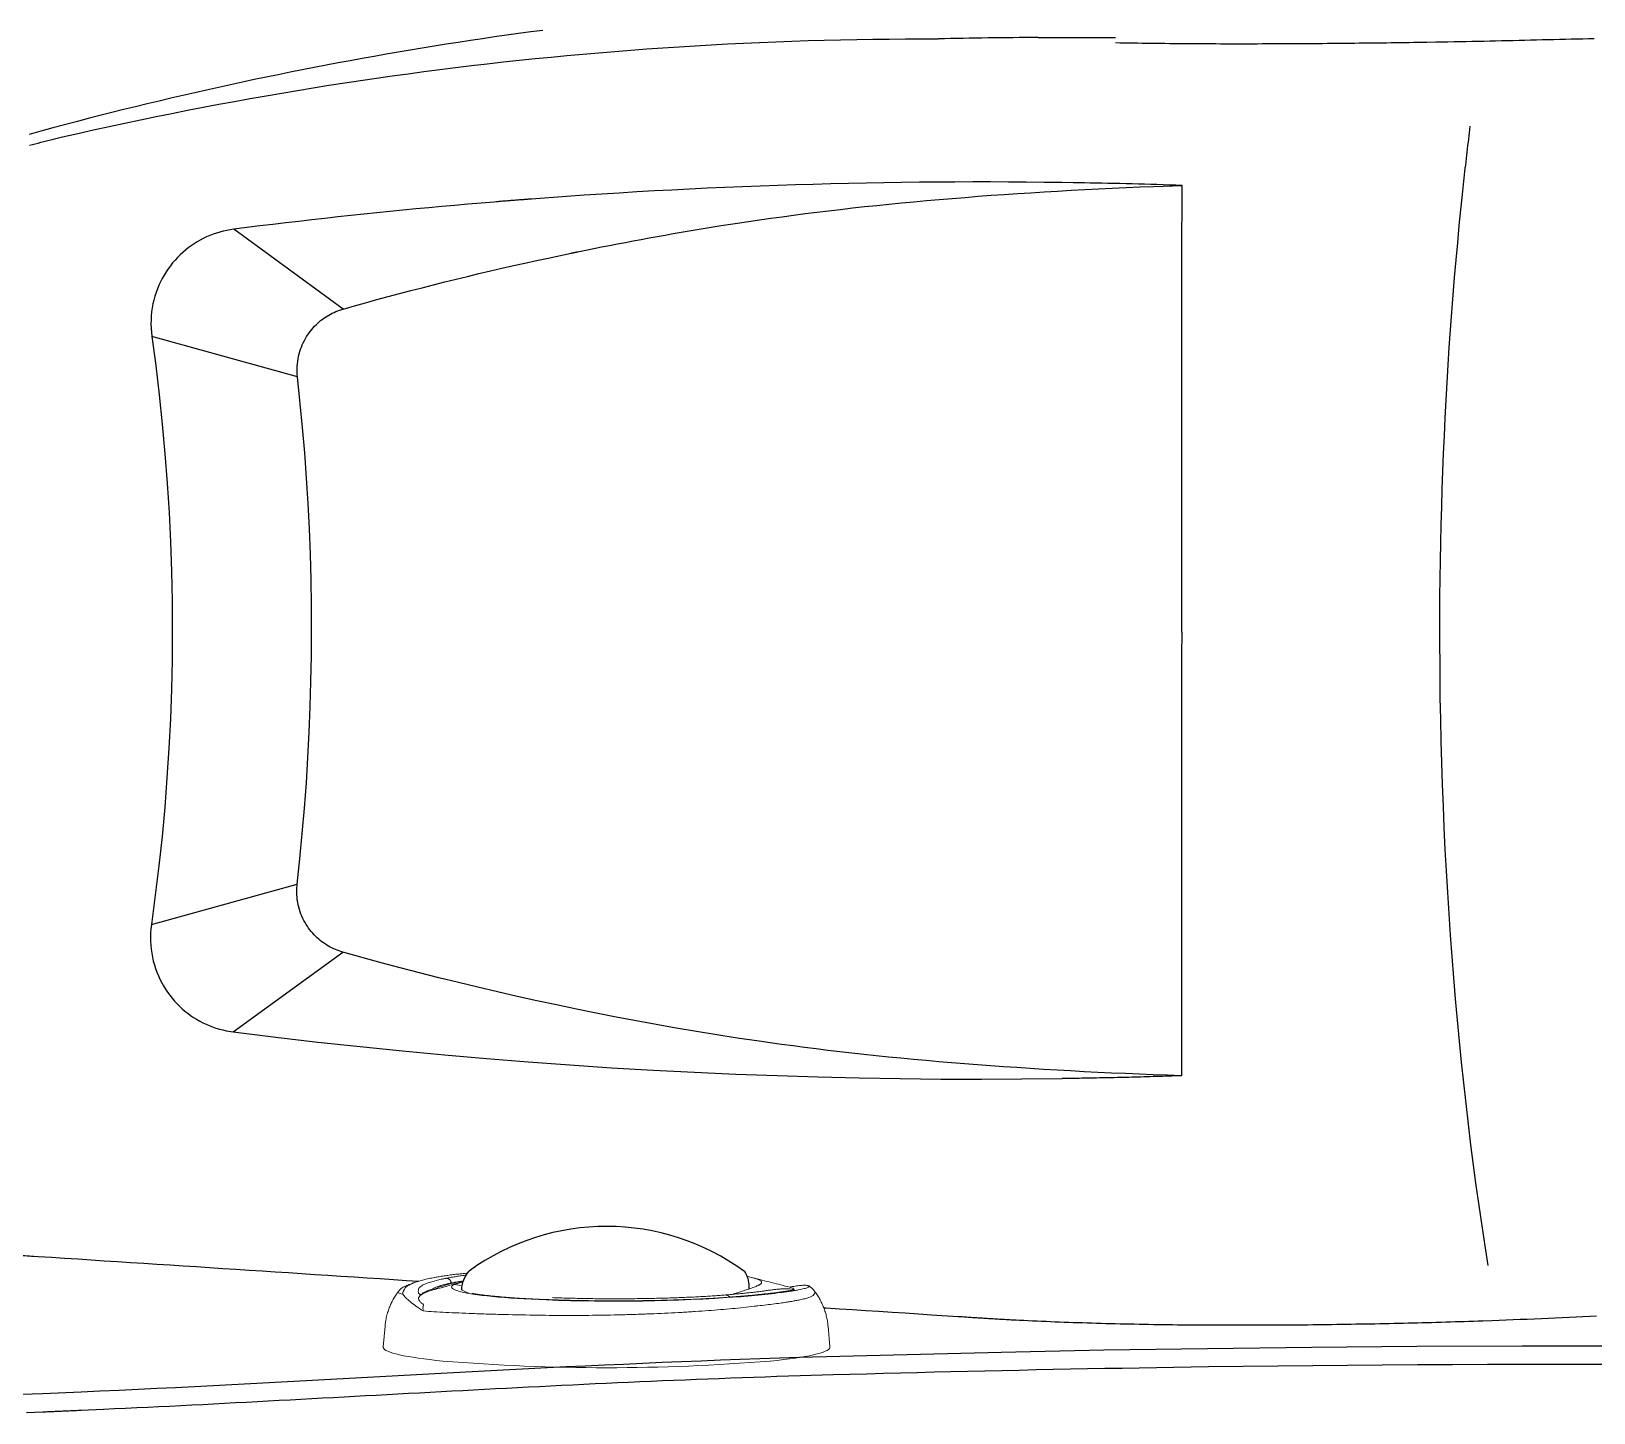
# Model space of a CAD drawing. Extents: x 941 to 1034, y 781 to 934.
# Drawn here: x 970.33 to 995.07, y 812.85 to 834.72 of the extents above; entities that cross this region are included whole.
import ezdxf

# ---------------------------------------------------------------- set-up
doc = ezdxf.new("R2010")
doc.units = 0
doc.header["$MEASUREMENT"] = 0
doc.linetypes.add('SLD-Solid', pattern=[0])
doc.layers.add('1', color=4, linetype='Continuous')
doc.layers.add('DIM', color=3, linetype='Continuous')

# ---------------------------------------------------------------- blocks, each defined once
blk = doc.blocks.new('LL VIEW')
at = {"layer": '1', "color": 3, "linetype": 'SLD-Solid', "lineweight": 15}
for p, q in [((-2.547, 1.415), (-2.55, 1.414)), ((-2.454, 1.344), (-2.455, 1.345)), ((-2.377, 1.332), (-2.37, 1.333)), ((-2.363, 1.354), (-2.367, 1.353)), ((-0.938, 1.079), (-0.942, 1.079)), ((-0.85, 1.11), (-0.854, 1.11)), ((1.886, 1.152), (1.884, 1.152)), ((1.912, 1.147), (1.962, 1.119)), ((3.281, 1.226), (3.282, 1.225))]:
    blk.add_line(p, q, dxfattribs=at)
at = {"layer": '1', "color": 4, "linetype": 'SLD-Solid', "lineweight": 15}
for p, q in [((-3.508, 0.659), (-3.537, 0.329)), ((3.537, 0.329), (3.508, 0.659))]:
    blk.add_line(p, q, dxfattribs=at)
at = {"layer": '1', "color": 4}
for points in [[(-2.292, 1.237, -0.180906), (-2.175, 1.531)], [(2.187, 1.522, -0.13592), (2.255, 1.291, -0.024849), (2.254, 1.246, -0.024849)]]:
    blk.add_lwpolyline(points, format="xyb", dxfattribs=at)
at = {"layer": '1', "color": 3, "linetype": 'SLD-Solid', "lineweight": 15, "flags": 128}
for points in [[(-2.638, 1.397), (-2.781, 1.357), (-2.825, 1.343)], [(-2.536, 1.315), (-2.568, 1.304), (-2.6, 1.294)], [(-0.955, 1.074), (-1.074, 1.079), (-1.19, 1.084), (-1.302, 1.09), (-1.411, 1.097), (-1.516, 1.104), (-1.617, 1.111), (-1.713, 1.119), (-1.804, 1.128), (-1.89, 1.137), (-1.971, 1.146), (-2.046, 1.156), (-2.116, 1.166), (-2.179, 1.176), (-2.236, 1.187), (-2.287, 1.198), (-2.331, 1.209), (-2.369, 1.221), (-2.4, 1.232), (-2.424, 1.244), (-2.442, 1.256), (-2.452, 1.268), (-2.455, 1.28), (-2.452, 1.292), (-2.441, 1.303), (-2.424, 1.315)], [(-2.451, 1.344), (-2.451, 1.344), (-2.451, 1.344)], [(-2.377, 1.315), (-2.361, 1.311), (-2.288, 1.291)], [(-2.29, 1.269), (-2.295, 1.263), (-2.298, 1.252), (-2.295, 1.24), (-2.284, 1.229), (-2.266, 1.217), (-2.242, 1.206), (-2.21, 1.194), (-2.185, 1.187)], [(2.355, 1.414), (2.369, 1.41), (2.4, 1.398), (2.424, 1.386), (2.442, 1.374), (2.452, 1.363), (2.455, 1.351), (2.452, 1.339), (2.441, 1.327), (2.424, 1.315)]]:
    blk.add_lwpolyline(points, dxfattribs=at)
at = {"layer": '1', "color": 4, "linetype": 'SLD-Solid', "lineweight": 15, "flags": 128}
for points in [[(-2.594, 0.106), (-2.7, 0.117), (-2.801, 0.129), (-2.896, 0.141), (-2.985, 0.153), (-3.068, 0.165), (-3.144, 0.178), (-3.214, 0.191), (-3.278, 0.205), (-3.335, 0.219), (-3.385, 0.233), (-3.428, 0.247), (-3.464, 0.261), (-3.493, 0.275), (-3.514, 0.29), (-3.529, 0.305), (-3.536, 0.319), (-3.537, 0.329)], [(3.537, 0.329), (3.536, 0.319), (3.529, 0.305), (3.514, 0.29), (3.493, 0.275), (3.464, 0.261), (3.428, 0.247), (3.385, 0.233), (3.335, 0.219), (3.278, 0.205), (3.214, 0.191), (3.144, 0.178), (3.068, 0.165), (2.985, 0.153), (2.896, 0.141), (2.801, 0.129), (2.7, 0.117), (2.594, 0.106)]]:
    blk.add_lwpolyline(points, dxfattribs=at)
at = {"layer": '1', "color": 4}
blk.add_arc((0, -1.461), 3.699, 53.7545, 126.0152, dxfattribs=at)
at = {"layer": '1', "color": 3, "linetype": 'SLD-Solid', "lineweight": 15}
for centre, radius, start, end in [((-2.754, 1.243), 0.015, 190.61, 249.0521), ((-2.75, 1.244), 0.0151, 190.6552, 245.3671), ((-2.749, 1.245), 0.0157, 193.7589, 247.0196), ((1.781, -0.679), 2.171, 74.6675, 78.1845), ((-2.939, 1.162), 0.00522, 220.4073, 233.2025), ((-2.937, 1.171), 0.0149, 247.2287, 284.3334), ((0.131, 28.617), 27.564, 267.7529, 274.0859)]:
    blk.add_arc(centre, radius, start, end, dxfattribs=at)
at = {"layer": '1', "color": 4, "linetype": 'SLD-Solid', "lineweight": 15}
blk.add_arc((0, 31.714), 31.714, 265.3086, 274.6914, dxfattribs=at)
at = {"layer": '1', "color": 3, "linetype": 'SLD-Solid', "lineweight": 15}
for points, knots in [([(-2.202, 1.498), (-2.207, 1.498), (-2.247, 1.494), (-2.317, 1.487), (-2.408, 1.477), (-2.493, 1.466), (-2.573, 1.454), (-2.65, 1.442), (-2.698, 1.434), (-2.722, 1.429)], [0.1575401, 0.1575401, 0.1575401, 0.1575401, 0.1789395, 0.3258661, 0.4619292, 0.5899503, 0.7258364, 0.8624353, 1, 1, 1, 1]), ([(-3.183, 1.294), (-3.191, 1.29), (-3.209, 1.282), (-3.233, 1.268), (-3.255, 1.252), (-3.274, 1.235), (-3.287, 1.222), (-3.292, 1.214), (-3.292, 1.214)], [0, 0, 0, 0, 0.233319, 0.479451, 0.680045, 0.849318, 0.997047, 1, 1, 1, 1]), ([(-3.211, 1.218), (-3.211, 1.221), (-3.208, 1.237), (-3.192, 1.263), (-3.157, 1.295), (-3.118, 1.314), (-3.1, 1.323)], [0, 0, 0, 0, 0.091232, 0.407251, 0.723303, 1, 1, 1, 1]), ([(-3.158, 1.305), (-3.159, 1.305), (-3.167, 1.302), (-3.173, 1.299), (-3.178, 1.296)], [0, 0, 0, 0, 0.195463, 1, 1, 1, 1]), ([(-3.13, 1.316), (-3.131, 1.316), (-3.14, 1.313), (-3.146, 1.31), (-3.151, 1.307)], [0, 0, 0, 0, 0.044733, 1, 1, 1, 1]), ([(-3.039, 1.349), (-3.061, 1.341), (-3.092, 1.33), (-3.122, 1.319), (-3.13, 1.316)], [0, 0, 0, 0, 0.716675, 1, 1, 1, 1]), ([(-3.1, 1.323), (-3.098, 1.325), (-3.075, 1.337), (-3.015, 1.358), (-2.92, 1.387), (-2.824, 1.41), (-2.754, 1.423), (-2.728, 1.427)], [0, 0, 0, 0, 0.039559, 0.312816, 0.578406, 0.845517, 1, 1, 1, 1]), ([(-2.955, 1.276), (-2.956, 1.274), (-2.969, 1.264), (-2.979, 1.243), (-2.981, 1.221), (-2.982, 1.21)], [0, 0, 0, 0, 0.063018, 0.531466, 1, 1, 1, 1]), ([(-2.825, 1.342), (-2.844, 1.336), (-2.884, 1.323), (-2.927, 1.301), (-2.946, 1.284), (-2.955, 1.276)], [0, 0, 0, 0, 0.309596, 0.679773, 1, 1, 1, 1]), ([(-2.376, 1.333), (-2.449, 1.313), (-2.589, 1.275), (-2.73, 1.237), (-2.797, 1.219)], [0, 0, 0, 0, 0.522925, 1, 1, 1, 1]), ([(-2.765, 1.241), (-2.727, 1.265), (-2.682, 1.285), (-2.578, 1.319), (-2.52, 1.333), (-2.455, 1.344)], [0, 0, 0, 0, 0.5, 0.5, 1, 1, 1, 1]), ([(-2.6, 1.294), (-2.603, 1.293), (-2.622, 1.288), (-2.669, 1.27), (-2.711, 1.251), (-2.735, 1.236), (-2.736, 1.236)], [0, 0, 0, 0, 0.057165, 0.360726, 0.968134, 1, 1, 1, 1]), ([(-2.548, 1.415), (-2.567, 1.412), (-2.598, 1.407), (-2.627, 1.4), (-2.638, 1.397)], [0, 0, 0, 0, 0.611911, 1, 1, 1, 1]), ([(-2.364, 1.353), (-2.364, 1.353), (-2.392, 1.349), (-2.443, 1.338), (-2.505, 1.324), (-2.539, 1.313), (-2.551, 1.309)], [0, 0, 0, 0, 0.008953, 0.418146, 0.792332, 1, 1, 1, 1]), ([(-2.551, 1.31), (-2.55, 1.31), (-2.546, 1.312), (-2.541, 1.313), (-2.536, 1.314)], [0, 0, 0, 0, 0.156106, 1, 1, 1, 1]), ([(-2.548, 1.415), (-2.546, 1.415), (-2.539, 1.417), (-2.526, 1.416), (-2.51, 1.411), (-2.495, 1.403), (-2.482, 1.392), (-2.471, 1.378), (-2.463, 1.362), (-2.46, 1.35), (-2.458, 1.344)], [0, 0, 0, 0, 0.052125, 0.187536, 0.322947, 0.458357, 0.593768, 0.729178, 0.864589, 1, 1, 1, 1]), ([(-2.224, 1.466), (-2.244, 1.464), (-2.291, 1.458), (-2.362, 1.448), (-2.437, 1.436), (-2.498, 1.425), (-2.534, 1.418), (-2.546, 1.415)], [0.4509415, 0.4509415, 0.4509415, 0.4509415, 0.5417985, 0.6661506, 0.7904406, 0.9260244, 1, 1, 1, 1]), ([(-2.454, 1.344), (-2.454, 1.343), (-2.453, 1.341), (-2.452, 1.338), (-2.451, 1.337), (-2.45, 1.336)], [0, 0, 0, 0, 0.353313, 0.708771, 1, 1, 1, 1]), ([(-2.451, 1.344), (-2.43, 1.348), (-2.373, 1.36), (-2.309, 1.37), (-2.267, 1.376)], [0, 0, 0, 0, 0.1641873, 0.439892, 0.439892, 0.439892, 0.439892]), ([(-2.451, 1.344), (-2.451, 1.344), (-2.451, 1.342), (-2.45, 1.339), (-2.448, 1.337), (-2.447, 1.337)], [0, 0, 0, 0, 0.140735, 0.729062, 1, 1, 1, 1]), ([(-2.424, 1.315), (-2.424, 1.315), (-2.424, 1.315), (-2.424, 1.315), (-2.423, 1.315), (-2.423, 1.316), (-2.423, 1.316)], [0, 0, 0, 0, 0.00000021962, 0.00000021962, 0.00000021962, 0.00008066624, 0.00008066624, 0.00008066624, 0.00008066624]), ([(-2.423, 1.316), (-2.421, 1.316), (-2.417, 1.319), (-2.408, 1.323), (-2.396, 1.328), (-2.384, 1.33), (-2.377, 1.332)], [0, 0, 0, 0, 0.133422, 0.400451, 0.667232, 1, 1, 1, 1]), ([(-2.275, 1.351), (-2.29, 1.349), (-2.32, 1.345), (-2.352, 1.34), (-2.368, 1.335), (-2.37, 1.334)], [0.7894342, 0.7894342, 0.7894342, 0.7894342, 0.8774921, 0.9801081, 1, 1, 1, 1]), ([(-2.268, 1.372), (-2.271, 1.371), (-2.299, 1.367), (-2.331, 1.361), (-2.358, 1.355), (-2.363, 1.354)], [0.8118485, 0.8118485, 0.8118485, 0.8118485, 0.8271855, 0.9683455, 1, 1, 1, 1]), ([(-2.363, 1.354), (-2.36, 1.355), (-2.348, 1.357), (-2.331, 1.355), (-2.32, 1.348), (-2.316, 1.345)], [0, 0, 0, 0, 0.220858, 0.749221, 1, 1, 1, 1]), ([(2.423, 1.315), (2.421, 1.314), (2.417, 1.311), (2.408, 1.307), (2.384, 1.295), (2.339, 1.276), (2.261, 1.249), (2.172, 1.219), (2.084, 1.191), (2.019, 1.171), (1.99, 1.162)], [0, 0, 0, 0, 0.025032, 0.075132, 0.125185, 0.325727, 0.526319, 0.697449, 0.86858, 1, 1, 1, 1]), ([(3.211, 1.289), (3.21, 1.286), (3.208, 1.283), (3.2, 1.278), (3.195, 1.275), (3.174, 1.266), (3.155, 1.259), (3.105, 1.246), (3.074, 1.239), (3.019, 1.229), (3, 1.225), (2.957, 1.218), (2.935, 1.215), (2.887, 1.207), (2.862, 1.204), (2.809, 1.196), (2.781, 1.193), (2.693, 1.182), (2.63, 1.174), (2.527, 1.163), (2.492, 1.159), (2.419, 1.152), (2.381, 1.148), (2.323, 1.143), (2.303, 1.141), (2.264, 1.137), (2.243, 1.136), (2.212, 1.133), (2.202, 1.132), (2.181, 1.13), (2.171, 1.129), (2.139, 1.126), (2.118, 1.125), (2.097, 1.123)], [0, 0, 0, 0, 0.0625, 0.0625, 0.125, 0.125, 0.25, 0.25, 0.375, 0.375, 0.4375, 0.4375, 0.5, 0.5, 0.5625, 0.5625, 0.625, 0.625, 0.75, 0.75, 0.8125, 0.8125, 0.875, 0.875, 0.90625, 0.90625, 0.9375, 0.9375, 0.953125, 0.953125, 0.96875, 0.96875, 1, 1, 1, 1]), ([(2.904, 1.276), (2.807, 1.3), (2.61, 1.35), (2.413, 1.4), (2.312, 1.426)], [0, 0, 0, 0, 0.490749, 1, 1, 1, 1]), ([(2.424, 1.315), (2.424, 1.315), (2.424, 1.315), (2.424, 1.315), (2.423, 1.315), (2.423, 1.315), (2.423, 1.315)], [0, 0, 0, 0, 0.00000021962, 0.00000021962, 0.00000021962, 0.00008066624, 0.00008066624, 0.00008066624, 0.00008066624]), ([(2.974, 1.234), (2.971, 1.235), (2.956, 1.24), (2.925, 1.245), (2.88, 1.25), (2.829, 1.251), (2.774, 1.249), (2.714, 1.244), (2.651, 1.237), (2.586, 1.229), (2.54, 1.222), (2.519, 1.218)], [0, 0, 0, 0, 0.030377, 0.146232, 0.280243, 0.41083, 0.535936, 0.65853, 0.77994, 0.898647, 1, 1, 1, 1]), ([(3.169, 1.304), (3.16, 1.305), (3.142, 1.306), (3.111, 1.306), (3.074, 1.303), (3.033, 1.299), (2.988, 1.293), (2.945, 1.286), (2.914, 1.28), (2.901, 1.277)], [0, 0, 0, 0, 0.14494, 0.305104, 0.457406, 0.618415, 0.755962, 0.898611, 1, 1, 1, 1]), ([(2.916, 1.272), (2.913, 1.273), (2.909, 1.274), (2.906, 1.275), (2.904, 1.275)], [0, 0, 0, 0, 0.601477, 1, 1, 1, 1]), ([(2.961, 1.25), (2.959, 1.253), (2.953, 1.261), (2.93, 1.268), (2.916, 1.272)], [0, 0, 0, 0, 0.381046, 1, 1, 1, 1]), ([(2.963, 1.238), (2.965, 1.24), (2.968, 1.244), (2.963, 1.248), (2.961, 1.25)], [0, 0, 0, 0, 0.56768, 1, 1, 1, 1]), ([(3.222, 1.285), (3.222, 1.285), (3.217, 1.289), (3.207, 1.294), (3.194, 1.3), (3.182, 1.302), (3.173, 1.304), (3.169, 1.304), (3.168, 1.304)], [0, 0, 0, 0, 0.0088294, 0.2008151, 0.4032662, 0.6326325, 0.914201, 1, 1, 1, 1]), ([(3.282, 1.227), (3.276, 1.234), (3.263, 1.249), (3.243, 1.268), (3.228, 1.279), (3.221, 1.284)], [0, 0, 0, 0, 0.282989, 0.685908, 1, 1, 1, 1]), ([(-3.227, 1.165), (-3.243, 1.168), (-3.275, 1.174), (-3.296, 1.188), (-3.302, 1.201), (-3.294, 1.21), (-3.291, 1.213)], [0, 0, 0, 0, 0.291564, 0.585258, 0.863829, 1, 1, 1, 1]), ([(-3.227, 1.165), (-3.227, 1.175), (-3.226, 1.184), (-3.221, 1.202), (-3.217, 1.21), (-3.211, 1.218)], [0, 0, 0, 0, 0.5, 0.5, 1, 1, 1, 1]), ([(-2.904, 0.899), (-2.946, 0.927), (-2.984, 0.953), (-3.053, 1.002), (-3.084, 1.025), (-3.138, 1.069), (-3.161, 1.089), (-3.2, 1.128), (-3.216, 1.147), (-3.227, 1.165)], [0, 0, 0, 0, 0.25, 0.25, 0.5, 0.5, 0.75, 0.75, 1, 1, 1, 1]), ([(-2.982, 1.21), (-2.983, 1.204), (-2.982, 1.197), (-2.977, 1.185), (-2.975, 1.18), (-2.969, 1.173), (-2.966, 1.171), (-2.96, 1.166), (-2.958, 1.165), (-2.953, 1.162), (-2.951, 1.161), (-2.947, 1.159), (-2.945, 1.159), (-2.943, 1.158)], [0, 0, 0, 0, 0.5, 0.5, 0.75, 0.75, 0.875, 0.875, 0.9375, 0.9375, 0.96875, 0.96875, 1, 1, 1, 1]), ([(-2.928, 1.025), (-2.944, 1.036), (-2.955, 1.048), (-2.971, 1.07), (-2.976, 1.081), (-2.979, 1.114), (-2.966, 1.136), (-2.942, 1.157)], [0, 0, 0, 0, 0.25, 0.25, 0.5, 0.5, 1, 1, 1, 1]), ([(-2.943, 1.158), (-2.929, 1.168), (-2.915, 1.177), (-2.888, 1.193), (-2.874, 1.201), (-2.86, 1.209)], [0, 0, 0, 0, 0.5, 0.5, 1, 1, 1, 1]), ([(-2.844, 1.203), (-2.859, 1.196), (-2.874, 1.189), (-2.902, 1.173), (-2.917, 1.165), (-2.933, 1.157)], [0, 0, 0, 0, 0.5, 0.5, 1, 1, 1, 1]), ([(-2.9, 0.992), (-2.9, 0.993), (-2.9, 0.995), (-2.901, 0.998), (-2.902, 1), (-2.904, 1.005), (-2.907, 1.007), (-2.915, 1.016), (-2.921, 1.021), (-2.928, 1.025)], [0, 0, 0, 0, 0.125, 0.125, 0.25, 0.25, 0.5, 0.5, 1, 1, 1, 1]), ([(-2.9, 0.992), (-2.902, 0.984), (-2.905, 0.973), (-2.907, 0.949), (-2.907, 0.94), (-2.907, 0.926), (-2.906, 0.921), (-2.905, 0.91), (-2.905, 0.905), (-2.904, 0.899)], [0, 0, 0, 0, 0.5, 0.5, 0.75, 0.75, 0.875, 0.875, 1, 1, 1, 1]), ([(-2.844, 1.203), (-2.847, 1.202), (-2.85, 1.202), (-2.856, 1.204), (-2.858, 1.206), (-2.86, 1.209)], [0, 0, 0, 0, 0.5, 0.5, 1, 1, 1, 1]), ([(-2.797, 1.219), (-2.803, 1.217), (-2.813, 1.215), (-2.826, 1.21), (-2.834, 1.207), (-2.839, 1.205), (-2.842, 1.204), (-2.844, 1.203), (-2.844, 1.203)], [0, 0, 0, 0, 0.344772, 0.653034, 0.807047, 0.884145, 0.961127, 1, 1, 1, 1]), ([(-0.943, 1.079), (-0.956, 1.08), (-1.007, 1.082), (-1.094, 1.085), (-1.202, 1.091), (-1.306, 1.096), (-1.407, 1.102), (-1.504, 1.109), (-1.598, 1.116), (-1.687, 1.124), (-1.772, 1.131), (-1.852, 1.14), (-1.927, 1.148), (-1.997, 1.157), (-2.062, 1.166), (-2.107, 1.173), (-2.128, 1.177), (-2.132, 1.178)], [0, 0, 0, 0, 0.027211, 0.101149, 0.175073, 0.248969, 0.322832, 0.396654, 0.470427, 0.544138, 0.617772, 0.69131, 0.764724, 0.837979, 0.911025, 0.983791, 1, 1, 1, 1]), ([(-0.943, 1.079), (-0.944, 1.079), (-0.948, 1.08), (-0.952, 1.076), (-0.955, 1.074)], [0, 0, 0, 0, 0.275678, 1, 1, 1, 1]), ([(-0.938, 1.078), (-0.939, 1.079), (-0.943, 1.08), (-0.947, 1.076), (-0.95, 1.074)], [0, 0, 0, 0, 0.279919, 1, 1, 1, 1]), ([(2.072, 1.127), (2.059, 1.126), (2.014, 1.123), (1.933, 1.116), (1.827, 1.109), (1.718, 1.102), (1.605, 1.096), (1.489, 1.09), (1.37, 1.084), (1.248, 1.079), (1.124, 1.075), (0.998, 1.071), (0.87, 1.068), (0.74, 1.065), (0.609, 1.063), (0.477, 1.061), (0.344, 1.06), (0.211, 1.059), (0.078, 1.059), (-0.055, 1.06), (-0.188, 1.061), (-0.32, 1.063), (-0.451, 1.065), (-0.58, 1.068), (-0.708, 1.071), (-0.828, 1.075), (-0.903, 1.078), (-0.938, 1.079)], [0, 0, 0, 0, 0.015726, 0.056892, 0.098084, 0.1393, 0.180538, 0.221793, 0.263062, 0.304344, 0.345635, 0.386934, 0.42824, 0.469551, 0.510867, 0.552187, 0.593509, 0.634832, 0.676157, 0.717482, 0.758806, 0.800128, 0.841449, 0.882766, 0.924079, 0.965387, 1, 1, 1, 1]), ([(1.884, 1.153), (1.871, 1.152), (1.828, 1.148), (1.75, 1.142), (1.649, 1.135), (1.544, 1.129), (1.435, 1.123), (1.324, 1.117), (1.209, 1.113), (1.093, 1.108), (0.973, 1.104), (0.852, 1.101), (0.729, 1.098), (0.605, 1.095), (0.479, 1.094), (0.353, 1.093), (0.226, 1.092), (0.099, 1.092), (-0.028, 1.092), (-0.154, 1.093), (-0.28, 1.095), (-0.404, 1.097), (-0.528, 1.1), (-0.649, 1.103), (-0.757, 1.107), (-0.823, 1.109), (-0.851, 1.11)], [0, 0, 0, 0, 0.016754, 0.059939, 0.103152, 0.146396, 0.189663, 0.232951, 0.276255, 0.319572, 0.362901, 0.406238, 0.449583, 0.492934, 0.536289, 0.579648, 0.623009, 0.666372, 0.709735, 0.753097, 0.796457, 0.839815, 0.883168, 0.926517, 0.969859, 1, 1, 1, 1]), ([(2.517, 1.218), (2.5, 1.216), (2.46, 1.211), (2.392, 1.202), (2.319, 1.194), (2.242, 1.186), (2.163, 1.178), (2.076, 1.17), (1.983, 1.161), (1.917, 1.156), (1.884, 1.153)], [0, 0, 0, 0, 0.107775, 0.240468, 0.373451, 0.489034, 0.611568, 0.734167, 0.868208, 1, 1, 1, 1]), ([(1.912, 1.147), (1.908, 1.148), (1.9, 1.152), (1.89, 1.154), (1.885, 1.153), (1.884, 1.152)], [0, 0, 0, 0, 0.443829, 0.887667, 1, 1, 1, 1]), ([(1.909, 1.146), (1.905, 1.148), (1.898, 1.152), (1.889, 1.154), (1.884, 1.153), (1.884, 1.152)], [0, 0, 0, 0, 0.469536, 0.939077, 1, 1, 1, 1]), ([(1.912, 1.147), (1.912, 1.147), (1.912, 1.147), (1.912, 1.147), (1.911, 1.146), (1.91, 1.146), (1.909, 1.146)], [0, 0, 0, 0, 0.00000174994, 0.00000174994, 0.00000174994, 0.00006689191, 0.00006689191, 0.00006689191, 0.00006689191]), ([(2.072, 1.127), (2.074, 1.127), (2.082, 1.128), (2.089, 1.125), (2.095, 1.123)], [0, 0, 0, 0, 0.320621, 1, 1, 1, 1]), ([(2.963, 1.232), (2.95, 1.23), (2.921, 1.224), (2.871, 1.216), (2.812, 1.207), (2.746, 1.198), (2.675, 1.188), (2.599, 1.179), (2.521, 1.17), (2.44, 1.162), (2.357, 1.153), (2.265, 1.144), (2.17, 1.136), (2.104, 1.13), (2.073, 1.127)], [0, 0, 0, 0, 0.0719287, 0.1572558, 0.2436245, 0.3306792, 0.4181387, 0.5057709, 0.5933389, 0.669886, 0.7507485, 0.8326465, 0.9208993, 1, 1, 1, 1]), ([(2.073, 1.127), (2.075, 1.127), (2.083, 1.128), (2.091, 1.125), (2.096, 1.123)], [0, 0, 0, 0, 0.330579, 1, 1, 1, 1]), ([(2.097, 1.123), (2.096, 1.123), (2.096, 1.123), (2.096, 1.123), (2.095, 1.123), (2.095, 1.123), (2.095, 1.123)], [0, 0, 0, 0, 0.00001552588, 0.00001552588, 0.00001552588, 0.00004717277, 0.00004717277, 0.00004717277, 0.00004717277]), ([(3.282, 1.225), (3.286, 1.22), (3.299, 1.205), (3.3, 1.182), (3.287, 1.157), (3.256, 1.135), (3.207, 1.113), (3.142, 1.093), (3.071, 1.077), (3, 1.063), (2.933, 1.051), (2.859, 1.039), (2.77, 1.026), (2.662, 1.012), (2.535, 0.996), (2.425, 0.983), (2.357, 0.976), (2.338, 0.973)], [0, 0, 0, 0, 0.044464, 0.12554, 0.206619, 0.289647, 0.372681, 0.453585, 0.534907, 0.58848, 0.642053, 0.696075, 0.750099, 0.823133, 0.89643, 0.969462, 1, 1, 1, 1]), ([(-1.076, 0.832), (-1.265, 0.835), (-1.446, 0.839), (-1.706, 0.845), (-1.791, 0.848), (-1.916, 0.851), (-1.957, 0.853), (-2.037, 0.855), (-2.077, 0.857), (-2.27, 0.864), (-2.414, 0.87), (-2.612, 0.88), (-2.675, 0.884), (-2.794, 0.891), (-2.851, 0.895), (-2.904, 0.899)], [0, 0, 0, 0, 0.25, 0.25, 0.375, 0.375, 0.4375, 0.4375, 0.5, 0.5, 0.75, 0.75, 0.875, 0.875, 1, 1, 1, 1]), ([(2.338, 0.973), (2.283, 0.967), (2.227, 0.96), (2.112, 0.948), (2.052, 0.942), (1.87, 0.925), (1.743, 0.914), (1.543, 0.9), (1.475, 0.895), (1.37, 0.888), (1.335, 0.886), (1.264, 0.882), (1.228, 0.879), (1.048, 0.869), (0.902, 0.862), (0.677, 0.853), (0.601, 0.85), (0.487, 0.846), (0.448, 0.845), (0.371, 0.842), (0.333, 0.841), (0.141, 0.836), (-0.012, 0.833), (-0.319, 0.829), (-0.472, 0.828), (-0.701, 0.828), (-0.777, 0.828), (-0.928, 0.83), (-1.002, 0.83), (-1.076, 0.832)], [0, 0, 0, 0, 0.0625, 0.0625, 0.125, 0.125, 0.25, 0.25, 0.3125, 0.3125, 0.34375, 0.34375, 0.375, 0.375, 0.5, 0.5, 0.5625, 0.5625, 0.59375, 0.59375, 0.625, 0.625, 0.75, 0.75, 0.875, 0.875, 0.9375, 0.9375, 1, 1, 1, 1])]:
    blk.add_open_spline(points, degree=3, knots=knots, dxfattribs=at)
for points in [[(-2.86, 1.209), (-2.833, 1.223), (-2.802, 1.233), (-2.769, 1.24)], [(-2.769, 1.24), (-2.768, 1.24), (-2.766, 1.241), (-2.765, 1.241)], [(-2.458, 1.344), (-2.457, 1.344), (-2.456, 1.344), (-2.455, 1.345)], [(-2.455, 1.344), (-2.454, 1.344), (-2.452, 1.344), (-2.451, 1.344)], [(-2.378, 1.315), (-2.393, 1.319), (-2.409, 1.319), (-2.424, 1.315)], [(-2.377, 1.315), (-2.378, 1.315), (-2.378, 1.315), (-2.378, 1.315)], [(-2.933, 1.157), (-2.936, 1.156), (-2.94, 1.156), (-2.943, 1.158)], [(-0.95, 1.074), (-0.952, 1.074), (-0.953, 1.074), (-0.955, 1.074)]]:
    blk.add_open_spline(points, degree=3, dxfattribs=at)
at = {"layer": '1', "color": 4, "linetype": 'SLD-Solid', "lineweight": 15}
for points, knots in [([(-3.292, 1.213), (-3.304, 1.197), (-3.331, 1.161), (-3.368, 1.101), (-3.404, 1.035), (-3.435, 0.965), (-3.462, 0.89), (-3.484, 0.812), (-3.5, 0.733), (-3.505, 0.682), (-3.507, 0.659)], [0, 0, 0, 0, 0.101862, 0.227571, 0.353633, 0.479901, 0.606269, 0.746003, 0.884368, 1, 1, 1, 1]), ([(3.507, 0.659), (3.505, 0.681), (3.501, 0.729), (3.486, 0.803), (3.466, 0.879), (3.44, 0.952), (3.41, 1.023), (3.375, 1.09), (3.336, 1.153), (3.305, 1.199), (3.286, 1.222), (3.283, 1.226)], [0, 0, 0, 0, 0.1055938, 0.233073, 0.3592998, 0.4843251, 0.6081842, 0.7308905, 0.8524138, 0.9727021, 1, 1, 1, 1])]:
    blk.add_open_spline(points, degree=3, knots=knots, dxfattribs=at)
blk = doc.blocks.new('ENVOY')
at = {"layer": '1', "color": 3, "linetype": 'Continuous'}
for p, q in [((44.891, 33.051), (46.117, 33.051)), ((36.659, 30.487), (36.659, 30.479)), ((33.886, 28.754), (32.155, 30.017)), ((33.165, 27.681), (30.858, 28.321)), ((30.85, 19.006), (33.159, 19.647)), ((32.146, 17.308), (33.88, 18.572))]:
    blk.add_line(p, q, dxfattribs=at)
at = {"layer": '1', "color": 2, "linetype": 'Continuous'}
for points in [[(37.049, 33.166), (36.857, 33.141), (36.666, 33.115), (36.474, 33.088), (36.283, 33.061), (36.092, 33.033), (35.901, 33.004), (35.71, 32.975), (35.519, 32.945), (35.328, 32.915), (35.138, 32.884), (34.947, 32.852), (34.757, 32.82), (34.566, 32.787), (34.376, 32.754), (34.186, 32.72), (33.996, 32.685), (33.806, 32.65), (33.616, 32.614), (33.427, 32.577), (33.237, 32.54), (33.048, 32.502), (32.858, 32.464), (32.669, 32.425), (32.48, 32.386), (32.291, 32.345), (32.102, 32.305), (31.914, 32.263), (31.725, 32.221), (31.537, 32.179), (31.348, 32.136), (31.16, 32.092), (30.972, 32.047), (30.784, 32.002), (30.597, 31.957), (30.409, 31.911), (30.222, 31.864), (30.035, 31.816), (29.848, 31.768), (29.661, 31.72), (29.474, 31.671), (29.287, 31.621), (29.101, 31.57), (28.914, 31.519)], [(40.131, 30.114), (40.304, 30.14), (40.48, 30.166), (40.658, 30.191), (40.837, 30.216), (41.019, 30.24), (41.202, 30.264), (41.387, 30.287), (41.573, 30.31), (41.762, 30.332), (41.952, 30.354), (42.144, 30.375), (42.337, 30.395), (42.532, 30.415), (42.729, 30.434), (42.927, 30.453), (43.127, 30.471), (43.328, 30.489), (43.531, 30.506), (43.735, 30.522), (43.941, 30.538), (44.148, 30.554), (44.356, 30.569), (44.566, 30.583), (44.777, 30.596), (44.989, 30.61), (45.202, 30.622), (45.417, 30.634), (45.633, 30.646), (45.849, 30.657), (46.067, 30.667), (46.286, 30.677), (46.506, 30.686), (46.727, 30.695), (47.172, 30.711)], [(37.605, 29.661), (37.73, 29.686), (37.855, 29.711), (37.98, 29.736), (38.105, 29.761), (38.23, 29.785), (38.356, 29.809), (38.482, 29.833), (38.608, 29.856), (38.734, 29.879), (38.86, 29.902), (38.986, 29.925), (39.113, 29.947), (39.239, 29.969), (39.366, 29.99), (39.493, 30.012), (39.62, 30.033), (39.748, 30.053), (39.875, 30.074), (40.131, 30.114)], [(33.886, 28.754), (34.064, 28.804), (34.242, 28.853), (34.42, 28.902), (34.598, 28.95), (34.777, 28.998), (34.956, 29.045), (35.136, 29.091), (35.316, 29.137), (35.496, 29.182), (35.676, 29.227), (35.857, 29.271), (36.038, 29.314), (36.219, 29.357), (36.401, 29.399), (36.583, 29.441), (36.766, 29.481), (36.948, 29.522), (37.131, 29.561), (37.498, 29.639)], [(33.165, 27.681), (33.161, 27.723), (33.159, 27.765), (33.159, 27.806), (33.16, 27.847), (33.163, 27.887), (33.168, 27.927), (33.174, 27.966), (33.182, 28.005), (33.191, 28.042), (33.201, 28.079), (33.213, 28.116), (33.226, 28.151), (33.24, 28.186), (33.255, 28.22), (33.272, 28.253), (33.289, 28.285), (33.307, 28.316), (33.326, 28.346), (33.346, 28.375), (33.367, 28.403), (33.389, 28.43), (33.411, 28.455), (33.434, 28.48), (33.457, 28.504), (33.481, 28.527), (33.506, 28.549), (33.53, 28.57), (33.556, 28.589), (33.582, 28.608), (33.608, 28.626), (33.634, 28.643), (33.661, 28.659), (33.688, 28.674), (33.715, 28.688), (33.743, 28.701), (33.771, 28.713), (33.8, 28.725), (33.828, 28.735), (33.886, 28.754)], [(33.159, 19.647), (33.202, 20.047), (33.24, 20.448), (33.274, 20.849), (33.304, 21.25), (33.329, 21.652), (33.349, 22.054), (33.365, 22.456), (33.377, 22.858), (33.384, 23.26), (33.387, 23.663), (33.385, 24.065), (33.378, 24.468), (33.367, 24.87), (33.352, 25.272), (33.332, 25.674), (33.308, 26.076), (33.279, 26.478), (33.245, 26.879), (33.165, 27.681)], [(33.88, 18.572), (33.85, 18.581), (33.822, 18.59), (33.793, 18.601), (33.765, 18.612), (33.737, 18.625), (33.709, 18.638), (33.681, 18.652), (33.654, 18.667), (33.628, 18.683), (33.601, 18.7), (33.575, 18.718), (33.55, 18.736), (33.524, 18.756), (33.499, 18.777), (33.475, 18.799), (33.451, 18.822), (33.427, 18.845), (33.405, 18.87), (33.382, 18.896), (33.361, 18.923), (33.34, 18.951), (33.32, 18.98), (33.301, 19.01), (33.283, 19.041), (33.265, 19.072), (33.249, 19.105), (33.234, 19.139), (33.219, 19.174), (33.206, 19.21), (33.195, 19.246), (33.184, 19.283), (33.175, 19.321), (33.168, 19.36), (33.161, 19.399), (33.157, 19.439), (33.154, 19.48), (33.152, 19.521), (33.153, 19.562), (33.159, 19.647)], [(40.124, 17.211), (39.802, 17.262), (39.482, 17.314), (39.162, 17.369), (38.844, 17.425), (38.526, 17.483), (38.21, 17.543), (37.894, 17.605), (37.58, 17.668), (37.266, 17.734), (36.953, 17.801), (36.642, 17.87), (36.331, 17.941), (36.021, 18.014), (35.712, 18.088), (35.404, 18.165), (35.097, 18.243), (34.792, 18.322), (34.487, 18.404), (33.88, 18.572)], [(47.161, 16.613), (46.939, 16.621), (46.717, 16.629), (46.496, 16.638), (46.276, 16.647), (46.057, 16.657), (45.839, 16.667), (45.623, 16.678), (45.407, 16.69), (45.192, 16.702), (44.979, 16.715), (44.767, 16.728), (44.556, 16.742), (44.346, 16.756), (44.138, 16.771), (43.931, 16.786), (43.726, 16.802), (43.522, 16.819), (43.319, 16.836), (43.118, 16.853), (42.918, 16.872), (42.72, 16.891), (42.523, 16.91), (42.328, 16.93), (42.135, 16.95), (41.943, 16.971), (41.753, 16.993), (41.565, 17.015), (41.378, 17.038), (41.194, 17.061), (41.011, 17.085), (40.83, 17.109), (40.65, 17.134), (40.473, 17.159), (40.124, 17.211)]]:
    blk.add_lwpolyline(points, dxfattribs=at)
at = {"layer": '1', "color": 3, "linetype": 'Continuous'}
for points in [[(51.191, 32.983), (51.287, 32.984), (51.382, 32.986), (51.478, 32.988), (51.573, 32.99), (51.668, 32.992), (51.762, 32.993), (51.857, 32.995), (51.951, 32.997), (52.045, 32.999), (52.138, 33.001), (52.231, 33.003), (52.324, 33.005), (52.417, 33.008), (52.51, 33.01), (52.602, 33.012), (52.693, 33.014), (52.785, 33.016), (52.877, 33.019), (52.969, 33.021), (53.06, 33.023), (53.152, 33.025), (53.243, 33.028), (53.335, 33.03), (53.426, 33.032), (53.517, 33.034), (53.608, 33.037), (53.7, 33.039)], [(29.44, 31.478), (29.687, 31.535), (29.934, 31.59), (30.182, 31.645), (30.429, 31.698), (30.677, 31.75), (30.925, 31.802), (31.173, 31.852), (31.421, 31.901), (31.67, 31.949), (31.918, 31.996), (32.167, 32.042), (32.416, 32.087), (32.665, 32.131), (32.914, 32.174), (33.163, 32.216), (33.413, 32.257), (33.662, 32.297), (33.912, 32.335), (34.162, 32.373), (34.413, 32.409), (34.663, 32.445), (34.914, 32.48), (35.165, 32.513), (35.416, 32.545), (35.667, 32.577), (35.918, 32.607), (36.17, 32.636), (36.422, 32.665), (36.674, 32.692), (36.926, 32.718), (37.179, 32.743), (37.431, 32.767), (37.684, 32.79), (37.937, 32.812), (38.191, 32.833), (38.444, 32.853), (38.698, 32.872), (38.952, 32.89), (39.206, 32.907), (39.461, 32.922), (39.716, 32.937), (39.971, 32.95), (40.226, 32.963), (40.482, 32.974), (40.737, 32.985), (40.993, 32.994), (41.25, 33.003), (41.506, 33.01), (41.763, 33.016), (42.02, 33.021), (42.277, 33.025), (42.535, 33.028), (42.793, 33.03), (43.309, 33.03)], [(46.117, 32.972), (46.186, 32.971), (46.256, 32.969), (46.326, 32.968), (46.397, 32.967), (46.468, 32.966), (46.539, 32.965), (46.61, 32.964), (46.682, 32.963), (46.754, 32.962), (46.827, 32.961), (46.899, 32.961), (46.972, 32.96), (47.045, 32.959), (47.118, 32.959), (47.191, 32.958), (47.264, 32.958), (47.337, 32.957), (47.411, 32.957), (47.484, 32.956), (47.558, 32.956), (47.631, 32.956), (47.705, 32.956), (47.779, 32.955), (47.853, 32.955), (47.926, 32.955), (48, 32.955), (48.074, 32.955), (48.148, 32.955), (48.222, 32.955), (48.295, 32.955), (48.369, 32.955), (48.443, 32.956), (48.517, 32.956), (48.59, 32.956), (48.664, 32.956), (48.738, 32.956), (48.811, 32.957), (48.885, 32.957), (48.958, 32.957), (49.032, 32.958), (49.105, 32.958), (49.178, 32.959), (49.252, 32.959), (49.325, 32.96), (49.398, 32.96), (49.471, 32.961), (49.544, 32.962), (49.617, 32.962), (49.689, 32.963), (49.762, 32.963), (49.835, 32.964), (49.907, 32.965), (49.979, 32.966), (50.052, 32.967), (50.124, 32.967), (50.196, 32.968), (50.268, 32.969), (50.34, 32.97), (50.411, 32.971), (50.483, 32.972), (50.554, 32.973), (50.626, 32.974), (50.697, 32.975), (50.768, 32.976), (50.839, 32.977), (50.91, 32.978), (50.98, 32.979), (51.051, 32.98), (51.191, 32.983)], [(28.92, 31.346), (28.965, 31.358), (29.011, 31.37), (29.056, 31.382), (29.101, 31.394), (29.145, 31.405), (29.189, 31.417), (29.233, 31.428), (29.276, 31.438), (29.318, 31.449), (29.36, 31.459), (29.44, 31.478)], [(51.618, 30.621), (51.624, 30.673), (51.629, 30.724), (51.635, 30.776), (51.641, 30.828), (51.646, 30.879), (51.652, 30.931), (51.658, 30.982), (51.664, 31.034), (51.67, 31.085), (51.675, 31.137), (51.681, 31.188), (51.687, 31.239), (51.693, 31.291), (51.699, 31.342), (51.706, 31.393), (51.712, 31.444), (51.718, 31.495), (51.724, 31.546), (51.737, 31.648)], [(45.269, 30.756), (44.986, 30.759), (44.703, 30.762), (44.421, 30.764), (44.139, 30.765), (43.857, 30.765), (43.575, 30.764), (43.293, 30.762), (43.012, 30.76), (42.731, 30.756), (42.45, 30.752), (42.169, 30.747), (41.889, 30.741), (41.608, 30.735), (41.328, 30.727), (41.048, 30.719), (40.769, 30.71), (40.489, 30.7), (40.21, 30.689), (39.931, 30.677), (39.652, 30.665), (39.373, 30.652), (39.094, 30.638), (38.816, 30.623), (38.537, 30.607), (38.259, 30.59), (37.981, 30.573), (37.703, 30.555), (37.426, 30.536), (36.87, 30.495)], [(47.172, 30.711), (47.072, 30.714), (46.973, 30.717), (46.874, 30.72), (46.775, 30.723), (46.676, 30.726), (46.578, 30.729), (46.48, 30.732), (46.382, 30.734), (46.286, 30.736), (46.189, 30.739), (46.094, 30.741), (45.999, 30.743), (45.904, 30.745), (45.811, 30.747), (45.718, 30.749), (45.626, 30.75), (45.536, 30.752), (45.446, 30.753), (45.269, 30.756)], [(47.167, 23.637), (47.167, 23.877), (47.167, 24.116), (47.167, 24.355), (47.167, 24.594), (47.168, 24.832), (47.168, 25.071), (47.168, 25.309), (47.168, 25.547), (47.168, 25.785), (47.168, 26.022), (47.169, 26.26), (47.169, 26.497), (47.169, 26.733), (47.169, 26.97), (47.169, 27.206), (47.169, 27.442), (47.17, 27.678), (47.17, 27.913), (47.17, 28.149), (47.17, 28.384), (47.17, 28.618), (47.171, 28.853), (47.171, 29.087), (47.171, 29.32), (47.171, 29.553), (47.171, 29.786), (47.171, 30.018), (47.172, 30.249), (47.172, 30.711)], [(36.277, 30.448), (36.07, 30.431), (35.863, 30.413), (35.657, 30.395), (35.45, 30.377), (35.244, 30.358), (35.037, 30.338), (34.831, 30.318), (34.625, 30.298), (34.419, 30.277), (34.213, 30.255), (34.007, 30.234), (33.801, 30.211), (33.595, 30.189), (33.389, 30.166), (33.183, 30.142), (32.977, 30.118), (32.771, 30.094), (32.566, 30.069), (32.155, 30.017)], [(36.659, 30.479), (36.639, 30.477), (36.62, 30.476), (36.601, 30.474), (36.582, 30.473), (36.563, 30.471), (36.544, 30.47), (36.525, 30.468), (36.506, 30.467), (36.487, 30.465), (36.468, 30.464), (36.448, 30.462), (36.429, 30.461), (36.41, 30.459), (36.391, 30.458), (36.372, 30.456), (36.353, 30.454), (36.334, 30.453), (36.315, 30.451), (36.277, 30.448)], [(36.87, 30.495), (36.86, 30.494), (36.849, 30.494), (36.839, 30.493), (36.828, 30.492), (36.817, 30.491), (36.807, 30.49), (36.796, 30.489), (36.786, 30.489), (36.775, 30.488), (36.764, 30.487), (36.754, 30.486), (36.743, 30.485), (36.733, 30.485), (36.722, 30.484), (36.711, 30.483), (36.701, 30.482), (36.69, 30.481), (36.68, 30.48), (36.659, 30.479)], [(51.255, 23.637), (51.255, 23.921), (51.257, 24.204), (51.26, 24.488), (51.264, 24.771), (51.269, 25.054), (51.276, 25.337), (51.284, 25.62), (51.292, 25.903), (51.302, 26.185), (51.313, 26.466), (51.326, 26.748), (51.339, 27.029), (51.354, 27.309), (51.37, 27.589), (51.386, 27.868), (51.404, 28.147), (51.424, 28.425), (51.444, 28.702), (51.466, 28.979), (51.488, 29.255), (51.512, 29.53), (51.537, 29.804), (51.563, 30.077), (51.618, 30.621)], [(32.155, 30.017), (32.099, 30.009), (32.043, 29.999), (31.988, 29.987), (31.934, 29.972), (31.88, 29.956), (31.827, 29.938), (31.775, 29.917), (31.723, 29.895), (31.672, 29.871), (31.623, 29.845), (31.574, 29.817), (31.526, 29.787), (31.479, 29.756), (31.434, 29.722), (31.389, 29.687), (31.346, 29.65), (31.304, 29.611), (31.263, 29.57), (31.224, 29.528), (31.186, 29.484), (31.15, 29.438), (31.115, 29.391), (31.082, 29.342), (31.051, 29.291), (31.022, 29.239), (30.994, 29.185), (30.969, 29.13), (30.946, 29.073), (30.924, 29.015), (30.905, 28.956), (30.889, 28.896), (30.875, 28.834), (30.863, 28.772), (30.854, 28.71), (30.848, 28.646), (30.844, 28.582), (30.843, 28.517), (30.845, 28.452), (30.858, 28.321)], [(37.498, 29.639), (37.504, 29.64), (37.509, 29.641), (37.514, 29.642), (37.52, 29.643), (37.525, 29.644), (37.53, 29.645), (37.536, 29.647), (37.541, 29.648), (37.546, 29.649), (37.552, 29.65), (37.557, 29.651), (37.562, 29.652), (37.568, 29.653), (37.573, 29.654), (37.578, 29.655), (37.584, 29.656), (37.589, 29.658), (37.594, 29.659), (37.605, 29.661)], [(30.858, 28.321), (30.919, 27.858), (30.975, 27.393), (31.023, 26.929), (31.065, 26.463), (31.101, 25.998), (31.13, 25.532), (31.152, 25.065), (31.168, 24.599), (31.178, 24.132), (31.181, 23.666), (31.177, 23.199), (31.167, 22.732), (31.15, 22.265), (31.127, 21.799), (31.097, 21.332), (31.061, 20.866), (31.018, 20.401), (30.969, 19.935), (30.85, 19.006)], [(47.167, 23.637), (47.166, 23.28), (47.166, 22.923), (47.166, 22.566), (47.166, 22.21), (47.165, 21.854), (47.165, 21.498), (47.165, 21.143), (47.164, 20.789), (47.164, 20.435), (47.164, 20.083), (47.164, 19.731), (47.163, 19.38), (47.163, 19.03), (47.163, 18.681), (47.163, 18.333), (47.162, 17.986), (47.162, 17.641), (47.162, 17.297), (47.161, 16.613)], [(52.021, 13.61), (51.971, 13.923), (51.923, 14.239), (51.877, 14.557), (51.832, 14.876), (51.789, 15.198), (51.748, 15.521), (51.708, 15.846), (51.669, 16.173), (51.633, 16.501), (51.598, 16.831), (51.565, 17.162), (51.533, 17.495), (51.503, 17.829), (51.475, 18.164), (51.448, 18.5), (51.423, 18.838), (51.4, 19.176), (51.379, 19.516), (51.359, 19.856), (51.341, 20.197), (51.324, 20.539), (51.31, 20.882), (51.297, 21.225), (51.286, 21.569), (51.276, 21.913), (51.268, 22.257), (51.262, 22.602), (51.258, 22.947), (51.255, 23.637)], [(30.85, 19.006), (30.842, 18.941), (30.837, 18.875), (30.835, 18.81), (30.836, 18.745), (30.84, 18.681), (30.846, 18.617), (30.855, 18.554), (30.866, 18.492), (30.88, 18.43), (30.897, 18.37), (30.916, 18.31), (30.937, 18.252), (30.96, 18.196), (30.986, 18.141), (31.013, 18.087), (31.043, 18.035), (31.074, 17.984), (31.107, 17.935), (31.141, 17.887), (31.178, 17.842), (31.216, 17.797), (31.255, 17.755), (31.296, 17.714), (31.338, 17.675), (31.381, 17.638), (31.426, 17.603), (31.471, 17.569), (31.518, 17.538), (31.566, 17.508), (31.615, 17.48), (31.664, 17.454), (31.715, 17.43), (31.766, 17.408), (31.819, 17.387), (31.872, 17.369), (31.926, 17.353), (31.98, 17.338), (32.035, 17.326), (32.146, 17.308)], [(32.146, 17.308), (32.818, 17.225), (33.488, 17.147), (34.157, 17.074), (34.825, 17.007), (35.491, 16.944), (36.155, 16.886), (36.818, 16.833), (37.479, 16.785), (38.138, 16.741), (38.796, 16.702), (39.452, 16.668), (40.107, 16.639), (40.759, 16.615), (41.41, 16.594), (42.059, 16.579), (42.706, 16.568), (43.352, 16.561), (43.995, 16.559), (45.276, 16.568)], [(47.161, 16.613), (47.112, 16.611), (47.062, 16.61), (47.012, 16.608), (46.963, 16.606), (46.913, 16.605), (46.863, 16.603), (46.814, 16.602), (46.764, 16.6), (46.715, 16.599), (46.666, 16.597), (46.618, 16.596), (46.569, 16.595), (46.521, 16.593), (46.473, 16.592), (46.425, 16.591), (46.378, 16.59), (46.33, 16.588), (46.283, 16.587), (46.236, 16.586), (46.189, 16.585), (46.143, 16.584), (46.096, 16.583), (46.049, 16.582), (46.003, 16.581), (45.956, 16.58), (45.91, 16.579), (45.863, 16.578), (45.817, 16.577), (45.771, 16.576), (45.725, 16.575), (45.679, 16.574), (45.633, 16.574), (45.587, 16.573), (45.542, 16.572), (45.497, 16.571), (45.452, 16.571), (45.408, 16.57), (45.363, 16.569), (45.276, 16.568)], [(28.357, 13.797), (28.392, 13.795), (28.427, 13.792), (28.462, 13.79), (28.497, 13.788), (28.532, 13.786), (28.567, 13.783), (28.603, 13.781), (28.638, 13.779), (28.673, 13.777), (28.708, 13.774), (28.743, 13.772), (28.778, 13.77), (28.813, 13.768), (28.848, 13.766), (28.883, 13.763), (28.918, 13.761), (28.953, 13.759), (28.988, 13.757), (29.058, 13.752)], [(29.058, 13.752), (29.267, 13.739), (29.476, 13.725), (29.685, 13.712), (29.894, 13.698), (30.103, 13.685), (30.312, 13.672), (30.521, 13.658), (30.729, 13.645), (30.938, 13.631), (31.146, 13.618), (31.355, 13.604), (31.563, 13.591), (31.771, 13.577), (31.98, 13.564), (32.188, 13.55), (32.396, 13.537), (32.604, 13.523), (32.812, 13.509), (33.02, 13.496), (33.228, 13.482), (33.436, 13.469), (33.644, 13.455), (33.852, 13.441), (34.06, 13.428), (34.267, 13.414), (34.475, 13.401), (34.683, 13.387), (34.891, 13.373), (35.084, 13.361)], [(52.079, 12.739), (52.192, 12.743), (52.304, 12.748), (52.416, 12.752), (52.528, 12.757), (52.64, 12.761), (52.751, 12.766), (52.862, 12.77), (52.973, 12.775), (53.083, 12.78), (53.193, 12.785), (53.303, 12.79), (53.412, 12.795), (53.521, 12.8), (53.63, 12.806), (53.738, 12.811)], [(41.498, 12.94), (41.538, 12.938), (41.746, 12.924), (41.954, 12.911), (42.163, 12.897), (42.371, 12.884), (42.58, 12.87), (42.788, 12.857), (42.997, 12.843), (43.206, 12.83), (43.624, 12.803)], [(43.624, 12.803), (43.647, 12.801), (43.669, 12.8), (43.692, 12.799), (43.715, 12.797), (43.738, 12.796), (43.76, 12.794), (43.783, 12.793), (43.806, 12.791), (43.829, 12.79), (43.852, 12.788), (43.874, 12.787), (43.897, 12.785), (43.92, 12.784), (43.943, 12.783), (43.965, 12.781), (43.988, 12.78), (44.011, 12.778), (44.034, 12.777), (44.079, 12.774)], [(44.079, 12.774), (44.105, 12.772), (44.13, 12.771), (44.155, 12.769), (44.181, 12.768), (44.206, 12.766), (44.232, 12.764), (44.257, 12.763), (44.283, 12.761), (44.309, 12.76), (44.335, 12.758), (44.361, 12.757), (44.387, 12.755), (44.413, 12.754), (44.439, 12.753), (44.465, 12.751), (44.491, 12.75), (44.518, 12.748), (44.544, 12.747), (44.597, 12.744)], [(44.597, 12.744), (44.666, 12.741), (44.736, 12.737), (44.806, 12.734), (44.876, 12.731), (44.947, 12.728), (45.018, 12.725), (45.089, 12.722), (45.161, 12.719), (45.233, 12.716), (45.305, 12.714), (45.377, 12.711), (45.45, 12.708), (45.523, 12.706), (45.596, 12.704), (45.67, 12.701), (45.743, 12.699), (45.817, 12.697), (45.891, 12.695), (45.966, 12.693), (46.04, 12.691), (46.115, 12.689), (46.19, 12.687), (46.265, 12.686), (46.34, 12.684), (46.415, 12.683), (46.491, 12.681), (46.566, 12.68), (46.642, 12.678), (46.718, 12.677), (46.793, 12.676), (46.869, 12.675), (46.946, 12.674), (47.022, 12.673), (47.098, 12.672), (47.174, 12.671), (47.251, 12.671), (47.327, 12.67), (47.403, 12.669), (47.48, 12.669), (47.556, 12.668), (47.633, 12.668), (47.71, 12.668), (47.786, 12.667), (47.863, 12.667), (47.94, 12.667), (48.016, 12.667), (48.093, 12.667), (48.17, 12.667), (48.246, 12.667), (48.323, 12.667), (48.4, 12.667), (48.476, 12.667), (48.553, 12.668), (48.63, 12.668), (48.706, 12.669), (48.783, 12.669), (48.859, 12.67), (48.936, 12.67), (49.012, 12.671), (49.089, 12.671), (49.165, 12.672), (49.241, 12.673), (49.317, 12.674), (49.394, 12.675), (49.47, 12.676), (49.546, 12.677), (49.622, 12.678), (49.698, 12.679), (49.774, 12.68), (49.849, 12.681), (49.925, 12.683), (50.001, 12.684), (50.076, 12.685), (50.152, 12.687), (50.227, 12.688), (50.303, 12.69), (50.378, 12.691), (50.453, 12.693), (50.528, 12.694), (50.603, 12.696), (50.678, 12.698), (50.753, 12.699), (50.827, 12.701), (50.902, 12.703), (50.977, 12.705), (51.051, 12.707), (51.125, 12.709), (51.199, 12.711), (51.273, 12.713), (51.347, 12.715), (51.421, 12.717), (51.495, 12.72), (51.568, 12.722), (51.642, 12.724), (51.715, 12.727), (51.788, 12.729), (51.861, 12.731), (51.934, 12.734), (52.079, 12.739)], [(41.113, 12.151), (40.799, 12.141), (40.486, 12.131), (40.174, 12.12), (39.863, 12.108), (39.554, 12.096), (39.246, 12.084), (38.939, 12.071), (38.633, 12.058), (38.328, 12.044), (38.024, 12.03), (37.722, 12.016), (37.421, 12.002), (37.12, 11.987), (36.821, 11.972), (36.523, 11.956), (36.226, 11.941), (35.93, 11.925), (35.635, 11.91), (35.341, 11.894), (35.048, 11.878), (34.757, 11.862), (34.466, 11.846), (34.176, 11.83), (33.885, 11.814), (33.593, 11.799), (33.301, 11.783), (33.008, 11.767), (32.714, 11.751), (32.419, 11.735), (32.124, 11.72), (31.828, 11.704), (31.532, 11.689), (31.234, 11.674), (30.937, 11.659), (30.639, 11.645), (30.34, 11.631), (30.04, 11.617), (29.739, 11.603), (29.133, 11.578)], [(65.679, 12.157), (64.09, 12.2), (62.481, 12.238), (60.853, 12.269), (59.211, 12.295), (57.556, 12.313), (55.894, 12.326), (54.227, 12.332), (52.558, 12.332), (50.89, 12.325), (49.228, 12.311), (47.575, 12.292), (45.934, 12.266), (44.308, 12.233), (41.113, 12.151)], [(46.495, 11.985), (46.222, 11.98), (45.949, 11.976), (45.676, 11.971), (45.404, 11.966), (45.133, 11.96), (44.862, 11.955), (44.591, 11.949), (44.321, 11.943), (44.051, 11.937), (43.782, 11.931), (43.513, 11.925), (43.245, 11.918), (42.978, 11.912), (42.711, 11.905), (42.445, 11.898), (42.179, 11.891), (41.914, 11.884), (41.649, 11.876), (41.123, 11.861)], [(54.233, 12.042), (53.678, 12.042), (53.122, 12.042), (52.566, 12.041), (52.011, 12.04), (51.456, 12.038), (50.901, 12.035), (50.347, 12.031), (49.794, 12.026), (49.241, 12.021), (48.689, 12.015), (48.139, 12.009), (47.59, 12.002), (46.495, 11.985)], [(41.123, 11.861), (40.939, 11.855), (40.755, 11.849), (40.572, 11.843), (40.389, 11.837), (40.207, 11.831), (40.026, 11.824), (39.844, 11.817), (39.663, 11.81), (39.483, 11.803), (39.303, 11.796), (39.123, 11.789), (38.944, 11.781), (38.765, 11.773), (38.586, 11.766), (38.408, 11.758), (38.23, 11.749), (38.053, 11.741), (37.876, 11.733), (37.699, 11.725), (37.523, 11.716), (37.347, 11.707), (37.171, 11.699), (36.996, 11.69), (36.821, 11.681), (36.647, 11.672), (36.473, 11.663), (36.299, 11.654), (36.126, 11.645), (35.953, 11.636), (35.781, 11.627), (35.608, 11.618), (35.437, 11.608), (35.265, 11.599), (35.094, 11.59), (34.923, 11.581), (34.752, 11.571), (34.582, 11.562), (34.411, 11.553), (34.241, 11.543), (34.071, 11.534), (33.901, 11.525), (33.73, 11.515), (33.56, 11.506), (33.389, 11.497), (33.217, 11.487), (33.046, 11.478), (32.874, 11.469), (32.701, 11.46), (32.529, 11.45), (32.356, 11.441), (32.183, 11.432), (32.01, 11.423), (31.836, 11.414), (31.663, 11.405), (31.489, 11.396), (31.315, 11.388), (31.141, 11.379), (30.967, 11.37), (30.792, 11.362), (30.617, 11.353), (30.442, 11.345), (30.267, 11.337), (30.091, 11.329), (29.738, 11.313)], [(29.133, 11.578), (28.964, 11.571), (28.796, 11.564)], [(29.133, 11.287), (29.003, 11.282), (28.873, 11.277)], [(29.738, 11.313), (29.714, 11.312), (29.69, 11.311), (29.666, 11.31), (29.642, 11.309), (29.618, 11.308), (29.594, 11.307), (29.569, 11.306), (29.545, 11.305), (29.521, 11.304), (29.497, 11.302), (29.473, 11.301), (29.448, 11.3), (29.424, 11.299), (29.4, 11.298), (29.376, 11.297), (29.351, 11.296), (29.327, 11.295), (29.303, 11.294), (29.279, 11.293), (29.254, 11.292), (29.23, 11.291), (29.206, 11.29), (29.181, 11.289), (29.133, 11.287)]]:
    blk.add_lwpolyline(points, dxfattribs=at)
blk.add_arc((44.891, -26.772), 59.823, 90, 91.51539, dxfattribs=at)
at = {"layer": 'DIM'}
blk.add_blockref('LL VIEW', (38.058, 11.99), dxfattribs=at)

msp = doc.modelspace()

# ---------------------------------------------------------------- block references
at = {"layer": '1'}
msp.add_blockref('ENVOY', (941.378, 801.568), dxfattribs=at)

doc.saveas('drawing.dxf')
